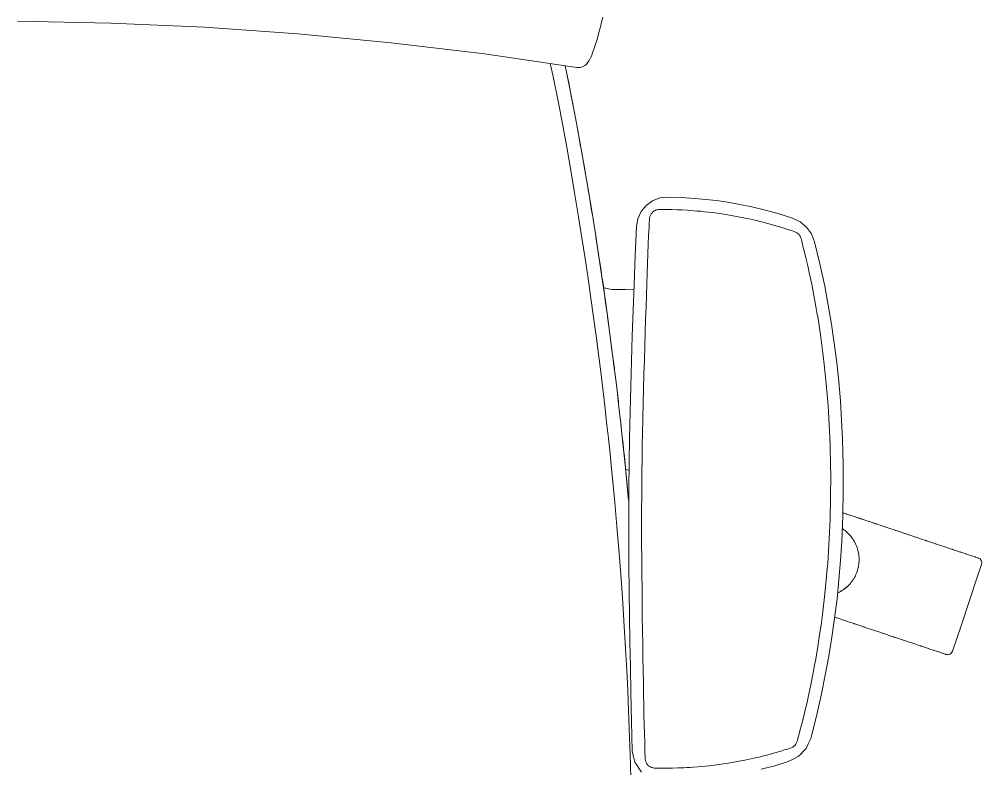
# Model space of a CAD drawing. Header units: inches. Extents: x 14 to 610, y 9 to 600.
# Drawn here: x 332.98 to 347.37, y 166.13 to 177.33 of the extents above; entities that cross this region are included whole.
import ezdxf
from ezdxf.enums import TextEntityAlignment as Align

# ---------------------------------------------------------------- set-up
doc = ezdxf.new("R2010")
doc.units = ezdxf.units.IN
doc.header["$MEASUREMENT"] = 0
doc.layers.add('A-FURN', color=7, linetype='Continuous')
doc.styles.get("Standard").update_dxf_attribs({"font": 'arial.ttf'})

# ---------------------------------------------------------------- blocks, each defined once
blk = doc.blocks.new('P_5CS702BK')
at = {"layer": 'A-FURN', "color": 0, "linetype": 'Continuous', "lineweight": 0}
for p, q in [((8.663, 17.222), (8.68, 17.291)), ((8.68, 17.291), (8.698, 17.367)), ((1.346, 17.202), (-0.052, 17.215)), ((2.743, 17.154), (1.346, 17.202)), ((4.141, 17.071), (2.743, 17.154)), ((8.63, 17.093), (8.647, 17.158)), ((8.647, 17.158), (8.663, 17.222)), ((5.539, 16.953), (4.141, 17.071)), ((8.591, 16.95), (8.611, 17.02)), ((8.611, 17.02), (8.63, 17.093)), ((6.937, 16.802), (5.539, 16.953)), ((8.551, 16.831), (8.571, 16.886)), ((8.571, 16.886), (8.591, 16.95)), ((6.937, 16.802), (8.318, 16.611)), ((8.481, 16.692), (8.499, 16.72)), ((8.499, 16.72), (8.516, 16.749)), ((8.516, 16.749), (8.533, 16.785)), ((8.533, 16.785), (8.551, 16.831)), ((7.968, 16.474), (7.921, 16.666)), ((7.968, 16.474), (7.921, 16.666)), ((8.171, 16.516), (8.142, 16.635)), ((8.171, 16.516), (8.142, 16.635)), ((8.335, 16.61), (8.318, 16.611)), ((8.335, 16.61), (8.318, 16.611)), ((8.335, 16.61), (8.363, 16.611)), ((8.383, 16.615), (8.363, 16.611)), ((8.383, 16.615), (8.396, 16.62)), ((8.396, 16.62), (8.409, 16.627)), ((8.409, 16.627), (8.438, 16.645)), ((8.438, 16.645), (8.451, 16.655)), ((8.451, 16.655), (8.465, 16.67)), ((8.465, 16.67), (8.481, 16.692)), ((7.968, 16.474), (8.044, 16.106)), ((7.968, 16.474), (8.044, 16.106)), ((8.199, 16.382), (8.171, 16.516)), ((8.171, 16.516), (8.248, 16.142)), ((8.248, 16.142), (8.171, 16.516)), ((8.199, 16.382), (8.228, 16.242)), ((8.228, 16.242), (8.199, 16.382)), ((8.228, 16.242), (8.245, 16.156)), ((8.245, 16.156), (8.228, 16.242)), ((8.248, 16.142), (8.321, 15.777)), ((8.321, 15.777), (8.248, 16.142)), ((8.25, 16.131), (8.257, 16.095)), ((8.257, 16.095), (8.25, 16.131)), ((8.044, 16.106), (8.116, 15.744)), ((8.044, 16.106), (8.116, 15.744)), ((8.257, 16.095), (8.288, 15.941)), ((8.288, 15.941), (8.257, 16.095)), ((8.288, 15.941), (8.32, 15.78)), ((8.32, 15.78), (8.288, 15.941)), ((8.116, 15.744), (8.185, 15.388)), ((8.116, 15.744), (8.185, 15.388)), ((8.32, 15.78), (8.353, 15.611)), ((8.353, 15.611), (8.32, 15.78)), ((8.321, 15.777), (8.389, 15.421)), ((8.389, 15.421), (8.321, 15.777)), ((8.353, 15.611), (8.387, 15.435)), ((8.387, 15.435), (8.353, 15.611)), ((8.389, 15.421), (8.387, 15.435)), ((8.389, 15.421), (8.422, 15.25)), ((8.389, 15.421), (8.454, 15.076)), ((8.454, 15.076), (8.389, 15.421)), ((8.185, 15.388), (8.25, 15.042)), ((8.185, 15.388), (8.25, 15.042)), ((8.422, 15.25), (8.451, 15.093)), ((8.451, 15.093), (8.422, 15.25)), ((8.25, 15.042), (8.31, 14.706)), ((8.25, 15.042), (8.31, 14.706)), ((8.454, 15.076), (8.458, 15.058)), ((8.454, 15.076), (8.515, 14.74)), ((8.515, 14.74), (8.454, 15.076)), ((8.458, 15.058), (8.476, 14.958)), ((8.476, 14.958), (8.458, 15.058)), ((8.476, 14.958), (8.494, 14.856)), ((8.494, 14.856), (8.476, 14.958)), ((8.494, 14.856), (8.513, 14.752)), ((8.513, 14.752), (8.494, 14.856)), ((8.31, 14.706), (8.368, 14.38)), ((8.31, 14.706), (8.368, 14.38)), ((8.515, 14.74), (8.513, 14.752)), ((8.515, 14.74), (8.532, 14.645)), ((8.515, 14.74), (8.573, 14.413)), ((8.573, 14.413), (8.515, 14.74)), ((9.699, 14.689), (9.581, 14.675)), ((9.699, 14.689), (9.581, 14.675)), ((9.699, 14.689), (9.901, 14.685)), ((9.699, 14.689), (9.901, 14.685)), ((9.901, 14.685), (10.102, 14.674)), ((10.102, 14.674), (9.901, 14.685)), ((8.532, 14.645), (8.551, 14.536)), ((8.551, 14.536), (8.532, 14.645)), ((8.551, 14.536), (8.571, 14.425)), ((8.571, 14.425), (8.551, 14.536)), ((9.375, 14.561), (9.301, 14.468)), ((9.301, 14.468), (9.375, 14.561)), ((9.375, 14.561), (9.471, 14.631)), ((9.471, 14.631), (9.375, 14.561)), ((9.581, 14.675), (9.471, 14.631)), ((9.471, 14.631), (9.581, 14.675)), ((10.102, 14.674), (10.266, 14.661)), ((10.266, 14.661), (10.102, 14.674)), ((10.266, 14.661), (10.429, 14.643)), ((10.429, 14.643), (10.266, 14.661)), ((10.429, 14.643), (10.591, 14.621)), ((10.591, 14.621), (10.429, 14.643)), ((10.591, 14.621), (10.753, 14.595)), ((10.753, 14.595), (10.591, 14.621)), ((10.753, 14.595), (10.958, 14.555)), ((10.958, 14.555), (10.753, 14.595)), ((10.958, 14.555), (11.162, 14.509)), ((11.162, 14.509), (10.958, 14.555)), ((8.573, 14.413), (8.571, 14.425)), ((8.573, 14.413), (8.59, 14.312)), ((8.573, 14.413), (8.627, 14.096)), ((8.627, 14.096), (8.573, 14.413)), ((9.301, 14.468), (9.252, 14.36)), ((9.252, 14.36), (9.301, 14.468)), ((9.431, 14.385), (9.434, 14.394)), ((9.434, 14.394), (9.431, 14.385)), ((9.434, 14.394), (9.437, 14.405)), ((9.437, 14.405), (9.434, 14.394)), ((9.437, 14.405), (9.441, 14.415)), ((9.441, 14.415), (9.437, 14.405)), ((9.441, 14.415), (9.447, 14.426)), ((9.447, 14.426), (9.441, 14.415)), ((9.447, 14.426), (9.454, 14.437)), ((9.454, 14.437), (9.447, 14.426)), ((9.454, 14.437), (9.462, 14.448)), ((9.462, 14.448), (9.454, 14.437)), ((9.462, 14.448), (9.47, 14.457)), ((9.47, 14.457), (9.462, 14.448)), ((9.47, 14.457), (9.479, 14.466)), ((9.479, 14.466), (9.47, 14.457)), ((9.479, 14.466), (9.488, 14.473)), ((9.488, 14.473), (9.479, 14.466)), ((9.488, 14.473), (9.497, 14.479)), ((9.497, 14.479), (9.488, 14.473)), ((9.497, 14.479), (9.506, 14.484)), ((9.506, 14.484), (9.497, 14.479)), ((9.506, 14.484), (9.514, 14.488)), ((9.514, 14.488), (9.506, 14.484)), ((9.514, 14.488), (9.523, 14.492)), ((9.523, 14.492), (9.514, 14.488)), ((9.523, 14.492), (9.531, 14.495)), ((9.531, 14.495), (9.523, 14.492)), ((9.531, 14.495), (9.546, 14.499)), ((9.546, 14.499), (9.531, 14.495)), ((9.546, 14.499), (9.561, 14.501)), ((9.561, 14.501), (9.546, 14.499)), ((9.561, 14.501), (9.575, 14.502)), ((9.575, 14.502), (9.561, 14.501)), ((9.575, 14.502), (9.591, 14.502)), ((9.591, 14.502), (9.575, 14.502)), ((9.591, 14.502), (9.6, 14.503)), ((9.6, 14.503), (9.591, 14.502)), ((9.6, 14.503), (9.609, 14.503)), ((9.609, 14.503), (9.6, 14.503)), ((9.609, 14.503), (9.618, 14.503)), ((9.618, 14.503), (9.609, 14.503)), ((9.618, 14.503), (9.628, 14.503)), ((9.628, 14.503), (9.618, 14.503)), ((9.628, 14.503), (9.639, 14.504)), ((9.639, 14.504), (9.628, 14.503)), ((9.639, 14.504), (9.65, 14.504)), ((9.65, 14.504), (9.639, 14.504)), ((9.65, 14.504), (9.661, 14.504)), ((9.661, 14.504), (9.65, 14.504)), ((9.661, 14.504), (9.673, 14.504)), ((9.673, 14.504), (9.661, 14.504)), ((9.673, 14.504), (9.685, 14.504)), ((9.685, 14.504), (9.673, 14.504)), ((9.698, 14.504), (9.685, 14.504)), ((9.698, 14.504), (9.685, 14.504)), ((9.698, 14.504), (9.764, 14.503)), ((9.698, 14.504), (9.764, 14.503)), ((9.834, 14.501), (9.764, 14.503)), ((9.764, 14.503), (9.834, 14.501)), ((9.911, 14.498), (9.834, 14.501)), ((9.834, 14.501), (9.911, 14.498)), ((9.996, 14.494), (9.911, 14.498)), ((9.911, 14.498), (9.996, 14.494)), ((10.09, 14.489), (9.996, 14.494)), ((9.996, 14.494), (10.09, 14.489)), ((10.14, 14.485), (10.09, 14.489)), ((10.09, 14.489), (10.14, 14.485)), ((10.194, 14.481), (10.14, 14.485)), ((10.14, 14.485), (10.194, 14.481)), ((10.251, 14.476), (10.194, 14.481)), ((10.194, 14.481), (10.251, 14.476)), ((10.311, 14.47), (10.251, 14.476)), ((10.251, 14.476), (10.311, 14.47)), ((10.373, 14.463), (10.311, 14.47)), ((10.311, 14.47), (10.373, 14.463)), ((10.438, 14.455), (10.373, 14.463)), ((10.373, 14.463), (10.438, 14.455)), ((10.505, 14.446), (10.438, 14.455)), ((10.438, 14.455), (10.505, 14.446)), ((10.576, 14.436), (10.505, 14.446)), ((10.505, 14.446), (10.576, 14.436)), ((10.651, 14.424), (10.576, 14.436)), ((10.576, 14.436), (10.651, 14.424)), ((10.728, 14.411), (10.651, 14.424)), ((10.651, 14.424), (10.728, 14.411)), ((10.81, 14.396), (10.728, 14.411)), ((10.728, 14.411), (10.81, 14.396)), ((10.895, 14.379), (10.81, 14.396)), ((10.81, 14.396), (10.895, 14.379)), ((11.162, 14.509), (11.366, 14.455)), ((11.366, 14.455), (11.162, 14.509)), ((11.568, 14.394), (11.366, 14.455)), ((11.568, 14.394), (11.366, 14.455)), ((11.568, 14.394), (11.682, 14.342)), ((11.568, 14.394), (11.682, 14.342)), ((8.368, 14.38), (8.421, 14.064)), ((8.368, 14.38), (8.421, 14.064)), ((8.59, 14.312), (8.61, 14.195)), ((8.61, 14.195), (8.59, 14.312)), ((9.233, 14.244), (9.252, 14.36)), ((9.233, 14.244), (9.252, 14.36)), ((9.422, 14.253), (9.423, 14.267)), ((9.423, 14.267), (9.422, 14.253)), ((9.422, 14.237), (9.422, 14.253)), ((9.422, 14.253), (9.422, 14.237)), ((9.423, 14.282), (9.425, 14.308)), ((9.425, 14.308), (9.423, 14.282)), ((9.423, 14.267), (9.423, 14.282)), ((9.423, 14.282), (9.423, 14.267)), ((9.425, 14.321), (9.426, 14.333)), ((9.426, 14.333), (9.425, 14.321)), ((9.425, 14.308), (9.425, 14.321)), ((9.425, 14.321), (9.425, 14.308)), ((9.426, 14.333), (9.427, 14.344)), ((9.427, 14.344), (9.426, 14.333)), ((9.427, 14.355), (9.428, 14.365)), ((9.428, 14.365), (9.427, 14.355)), ((9.427, 14.344), (9.427, 14.355)), ((9.427, 14.355), (9.427, 14.344)), ((9.428, 14.365), (9.429, 14.375)), ((9.429, 14.375), (9.428, 14.365)), ((9.429, 14.375), (9.431, 14.385)), ((9.431, 14.385), (9.429, 14.375)), ((10.985, 14.361), (10.895, 14.379)), ((10.895, 14.379), (10.985, 14.361)), ((11.032, 14.351), (10.985, 14.361)), ((10.985, 14.361), (11.032, 14.351)), ((11.08, 14.34), (11.032, 14.351)), ((11.032, 14.351), (11.08, 14.34)), ((11.129, 14.328), (11.08, 14.34)), ((11.08, 14.34), (11.129, 14.328)), ((11.179, 14.315), (11.129, 14.328)), ((11.129, 14.328), (11.179, 14.315)), ((11.179, 14.315), (11.231, 14.302)), ((11.231, 14.302), (11.179, 14.315)), ((11.231, 14.302), (11.284, 14.288)), ((11.284, 14.288), (11.231, 14.302)), ((11.284, 14.288), (11.339, 14.272)), ((11.339, 14.272), (11.284, 14.288)), ((11.339, 14.272), (11.395, 14.256)), ((11.395, 14.256), (11.339, 14.272)), ((11.395, 14.256), (11.453, 14.238)), ((11.453, 14.238), (11.395, 14.256)), ((11.779, 14.262), (11.682, 14.342)), ((11.682, 14.342), (11.779, 14.262)), ((11.854, 14.161), (11.779, 14.262)), ((11.779, 14.262), (11.854, 14.161)), ((8.627, 14.096), (8.61, 14.195)), ((9.233, 14.244), (9.219, 13.808)), ((9.233, 14.244), (9.219, 13.808)), ((9.414, 13.981), (9.418, 14.112)), ((9.418, 14.112), (9.414, 13.981)), ((9.422, 14.237), (9.418, 14.112)), ((9.422, 14.237), (9.418, 14.112)), ((11.512, 14.22), (11.453, 14.238)), ((11.512, 14.22), (11.453, 14.238)), ((11.542, 14.21), (11.512, 14.22)), ((11.512, 14.22), (11.542, 14.21)), ((11.569, 14.202), (11.542, 14.21)), ((11.542, 14.21), (11.569, 14.202)), ((11.593, 14.194), (11.569, 14.202)), ((11.569, 14.202), (11.593, 14.194)), ((11.614, 14.185), (11.593, 14.194)), ((11.593, 14.194), (11.614, 14.185)), ((11.633, 14.176), (11.614, 14.185)), ((11.614, 14.185), (11.633, 14.176)), ((11.65, 14.163), (11.633, 14.176)), ((11.633, 14.176), (11.65, 14.163)), ((11.666, 14.148), (11.65, 14.163)), ((11.65, 14.163), (11.666, 14.148)), ((11.678, 14.132), (11.666, 14.148)), ((11.666, 14.148), (11.678, 14.132)), ((11.688, 14.115), (11.678, 14.132)), ((11.678, 14.132), (11.688, 14.115)), ((11.688, 14.115), (11.695, 14.096)), ((11.695, 14.096), (11.688, 14.115)), ((11.901, 14.044), (11.854, 14.161)), ((11.901, 14.044), (11.854, 14.161)), ((8.421, 14.064), (8.472, 13.756)), ((8.421, 14.064), (8.472, 13.756)), ((8.627, 14.096), (8.63, 14.077)), ((8.627, 14.096), (8.678, 13.787)), ((8.678, 13.787), (8.627, 14.096)), ((8.63, 14.077), (8.65, 13.956)), ((8.65, 13.956), (8.63, 14.077)), ((9.402, 13.545), (9.414, 13.981)), ((9.414, 13.981), (9.402, 13.545)), ((11.702, 14.076), (11.695, 14.096)), ((11.695, 14.096), (11.702, 14.076)), ((11.708, 14.053), (11.702, 14.076)), ((11.702, 14.076), (11.708, 14.053)), ((11.715, 14.027), (11.708, 14.053)), ((11.708, 14.053), (11.715, 14.027)), ((11.722, 13.997), (11.715, 14.027)), ((11.722, 13.997), (11.715, 14.027)), ((11.722, 13.997), (11.75, 13.887)), ((11.722, 13.997), (11.75, 13.887)), ((11.983, 13.713), (11.901, 14.044)), ((11.901, 14.044), (11.983, 13.713)), ((8.65, 13.956), (8.671, 13.832)), ((8.671, 13.832), (8.65, 13.956)), ((8.678, 13.787), (8.671, 13.832)), ((11.75, 13.887), (11.776, 13.782)), ((11.776, 13.782), (11.75, 13.887)), ((8.472, 13.756), (8.52, 13.457)), ((8.472, 13.756), (8.52, 13.457)), ((8.678, 13.787), (8.691, 13.706)), ((8.678, 13.787), (8.726, 13.486)), ((8.726, 13.486), (8.678, 13.787)), ((8.691, 13.706), (8.712, 13.577)), ((8.712, 13.577), (8.691, 13.706)), ((9.219, 13.808), (9.208, 13.373)), ((9.208, 13.373), (9.219, 13.808)), ((11.776, 13.782), (11.801, 13.681)), ((11.801, 13.681), (11.776, 13.782)), ((11.801, 13.681), (11.825, 13.585)), ((11.825, 13.585), (11.801, 13.681)), ((11.983, 13.713), (12.058, 13.38)), ((12.058, 13.38), (11.983, 13.713)), ((8.726, 13.486), (8.712, 13.577)), ((9.398, 13.385), (9.402, 13.545)), ((9.402, 13.545), (9.398, 13.385)), ((11.825, 13.585), (11.846, 13.495)), ((11.846, 13.495), (11.825, 13.585)), ((8.52, 13.457), (8.565, 13.164)), ((8.52, 13.457), (8.565, 13.164)), ((8.726, 13.486), (8.733, 13.445)), ((8.726, 13.486), (8.772, 13.193)), ((8.772, 13.193), (8.726, 13.486)), ((8.733, 13.445), (8.754, 13.31)), ((8.754, 13.31), (8.733, 13.445)), ((9.394, 13.217), (9.398, 13.385)), ((9.398, 13.385), (9.394, 13.217)), ((11.846, 13.495), (11.865, 13.409)), ((11.865, 13.409), (11.846, 13.495)), ((11.865, 13.409), (11.898, 13.243)), ((11.898, 13.243), (11.865, 13.409)), ((8.782, 13.317), (8.751, 13.326)), ((8.782, 13.317), (8.751, 13.326)), ((8.772, 13.193), (8.754, 13.31)), ((8.828, 13.306), (8.782, 13.317)), ((8.828, 13.306), (8.784, 13.316)), ((8.874, 13.3), (8.828, 13.306)), ((8.874, 13.3), (8.828, 13.306)), ((8.921, 13.298), (8.874, 13.3)), ((8.921, 13.298), (8.874, 13.3)), ((8.921, 13.298), (9.08, 13.299)), ((8.921, 13.298), (9.08, 13.299)), ((9.08, 13.299), (9.206, 13.299)), ((9.08, 13.299), (9.206, 13.299)), ((9.208, 13.373), (9.198, 12.992)), ((9.198, 12.992), (9.208, 13.373)), ((11.898, 13.243), (11.929, 13.075)), ((11.929, 13.075), (11.898, 13.243)), ((12.058, 13.38), (12.114, 13.097)), ((12.114, 13.097), (12.058, 13.38)), ((8.565, 13.164), (8.608, 12.88)), ((8.565, 13.164), (8.608, 12.88)), ((8.772, 13.193), (8.775, 13.173)), ((8.772, 13.193), (8.815, 12.908)), ((8.815, 12.908), (8.772, 13.193)), ((8.775, 13.173), (8.796, 13.033)), ((8.796, 13.033), (8.775, 13.173)), ((9.39, 13.04), (9.394, 13.217)), ((9.394, 13.217), (9.39, 13.04)), ((12.165, 12.814), (12.114, 13.097)), ((12.114, 13.097), (12.165, 12.814)), ((8.815, 12.908), (8.796, 13.033)), ((9.198, 12.992), (9.189, 12.611)), ((9.189, 12.611), (9.198, 12.992)), ((9.385, 12.855), (9.39, 13.04)), ((9.39, 13.04), (9.385, 12.855)), ((11.929, 13.075), (11.946, 12.986)), ((11.946, 12.986), (11.929, 13.075)), ((11.946, 12.986), (11.963, 12.892)), ((11.963, 12.892), (11.946, 12.986)), ((8.608, 12.88), (8.648, 12.602)), ((8.608, 12.88), (8.648, 12.602)), ((8.815, 12.908), (8.817, 12.89)), ((8.815, 12.908), (8.855, 12.629)), ((8.855, 12.629), (8.815, 12.908)), ((8.817, 12.89), (8.839, 12.744)), ((8.839, 12.744), (8.817, 12.89)), ((9.381, 12.66), (9.385, 12.855)), ((9.385, 12.855), (9.381, 12.66)), ((11.963, 12.892), (11.98, 12.792)), ((11.98, 12.792), (11.963, 12.892)), ((12.21, 12.529), (12.165, 12.814)), ((12.165, 12.814), (12.21, 12.529)), ((8.855, 12.629), (8.839, 12.744)), ((11.98, 12.792), (11.997, 12.687)), ((11.997, 12.687), (11.98, 12.792)), ((11.997, 12.687), (12.014, 12.577)), ((12.014, 12.577), (11.997, 12.687)), ((8.648, 12.602), (8.687, 12.332)), ((8.648, 12.602), (8.687, 12.332)), ((8.855, 12.629), (8.86, 12.596)), ((8.855, 12.629), (8.893, 12.358)), ((8.893, 12.358), (8.855, 12.629)), ((8.86, 12.596), (8.882, 12.442)), ((8.882, 12.442), (8.86, 12.596)), ((9.189, 12.611), (9.181, 12.23)), ((9.181, 12.23), (9.189, 12.611)), ((9.377, 12.455), (9.381, 12.66)), ((9.381, 12.66), (9.377, 12.455)), ((12.014, 12.577), (12.031, 12.462)), ((12.031, 12.462), (12.014, 12.577)), ((12.249, 12.243), (12.21, 12.529)), ((12.21, 12.529), (12.249, 12.243)), ((8.893, 12.358), (8.882, 12.442)), ((9.373, 12.246), (9.377, 12.455)), ((9.377, 12.455), (9.373, 12.246)), ((12.031, 12.462), (12.048, 12.34)), ((12.048, 12.34), (12.031, 12.462)), ((8.687, 12.332), (8.723, 12.068)), ((8.687, 12.332), (8.723, 12.068)), ((8.893, 12.358), (8.904, 12.285)), ((8.893, 12.358), (8.93, 12.093)), ((8.93, 12.093), (8.893, 12.358)), ((8.904, 12.285), (8.926, 12.122)), ((8.926, 12.122), (8.904, 12.285)), ((9.37, 12.038), (9.373, 12.246)), ((9.373, 12.246), (9.37, 12.038)), ((12.048, 12.34), (12.064, 12.21)), ((12.064, 12.21), (12.048, 12.34)), ((12.282, 11.957), (12.249, 12.243)), ((12.249, 12.243), (12.282, 11.957)), ((8.93, 12.093), (8.926, 12.122)), ((8.93, 12.093), (8.948, 11.956)), ((8.93, 12.093), (8.964, 11.835)), ((8.964, 11.835), (8.93, 12.093)), ((9.181, 12.23), (9.174, 11.849)), ((9.174, 11.849), (9.181, 12.23)), ((12.064, 12.21), (12.081, 12.071)), ((12.081, 12.071), (12.064, 12.21)), ((8.723, 12.068), (8.757, 11.81)), ((8.723, 12.068), (8.757, 11.81)), ((8.964, 11.835), (8.948, 11.956)), ((9.36, 11.376), (9.37, 12.038)), ((9.37, 12.038), (9.36, 11.376)), ((12.081, 12.071), (12.097, 11.922)), ((12.097, 11.922), (12.081, 12.071)), ((12.31, 11.67), (12.282, 11.957)), ((12.282, 11.957), (12.31, 11.67)), ((8.757, 11.81), (8.789, 11.56)), ((8.757, 11.81), (8.789, 11.56)), ((8.964, 11.835), (8.97, 11.788)), ((8.964, 11.835), (8.996, 11.584)), ((8.996, 11.584), (8.964, 11.835)), ((9.174, 11.849), (9.168, 11.468)), ((9.168, 11.468), (9.174, 11.849)), ((12.097, 11.922), (12.113, 11.762)), ((12.113, 11.762), (12.097, 11.922)), ((8.97, 11.788), (8.991, 11.622)), ((8.991, 11.622), (8.97, 11.788)), ((12.113, 11.762), (12.128, 11.592)), ((12.128, 11.592), (12.113, 11.762)), ((12.332, 11.382), (12.31, 11.67)), ((12.31, 11.67), (12.332, 11.382)), ((8.789, 11.56), (8.819, 11.315)), ((8.789, 11.56), (8.819, 11.315)), ((8.996, 11.584), (8.991, 11.622)), ((8.996, 11.584), (9.012, 11.46)), ((8.996, 11.584), (9.027, 11.338)), ((9.027, 11.338), (8.996, 11.584)), ((12.128, 11.592), (12.135, 11.502)), ((12.135, 11.502), (12.128, 11.592)), ((9.027, 11.338), (9.012, 11.46)), ((9.168, 11.468), (9.163, 11.087)), ((9.163, 11.087), (9.168, 11.468)), ((9.357, 11.132), (9.36, 11.376)), ((9.36, 11.376), (9.357, 11.132)), ((12.135, 11.502), (12.142, 11.41)), ((12.142, 11.41), (12.135, 11.502)), ((12.142, 11.41), (12.148, 11.315)), ((12.148, 11.315), (12.142, 11.41)), ((12.348, 11.095), (12.332, 11.382)), ((12.332, 11.382), (12.348, 11.095)), ((8.819, 11.315), (8.848, 11.076)), ((8.819, 11.315), (8.848, 11.076)), ((9.027, 11.338), (9.031, 11.3)), ((9.027, 11.338), (9.055, 11.099)), ((9.055, 11.099), (9.027, 11.338)), ((9.031, 11.3), (9.05, 11.145)), ((9.05, 11.145), (9.031, 11.3)), ((12.148, 11.315), (12.154, 11.217)), ((12.154, 11.217), (12.148, 11.315)), ((9.055, 11.099), (9.05, 11.145)), ((9.055, 11.099), (9.068, 10.994)), ((9.055, 11.099), (9.083, 10.865)), ((9.083, 10.865), (9.055, 11.099)), ((9.163, 11.087), (9.161, 10.706)), ((9.161, 10.706), (9.163, 11.087)), ((9.356, 11.005), (9.357, 11.132)), ((9.357, 11.132), (9.356, 11.005)), ((12.154, 11.217), (12.159, 11.116)), ((12.159, 11.116), (12.154, 11.217)), ((12.164, 11.013), (12.159, 11.116)), ((12.159, 11.116), (12.164, 11.013)), ((12.362, 10.714), (12.348, 11.095)), ((12.348, 11.095), (12.362, 10.714)), ((8.848, 11.076), (8.875, 10.843)), ((8.848, 11.076), (8.875, 10.843)), ((9.083, 10.865), (9.068, 10.994)), ((9.355, 10.875), (9.356, 11.005)), ((9.356, 11.005), (9.355, 10.875)), ((12.164, 11.013), (12.168, 10.907)), ((12.168, 10.907), (12.164, 11.013)), ((8.875, 10.843), (8.9, 10.616)), ((8.875, 10.843), (8.9, 10.616)), ((9.083, 10.865), (9.085, 10.848)), ((9.083, 10.865), (9.108, 10.637)), ((9.108, 10.637), (9.083, 10.865)), ((9.085, 10.848), (9.101, 10.705)), ((9.101, 10.705), (9.085, 10.848)), ((9.355, 10.742), (9.355, 10.875)), ((9.355, 10.875), (9.355, 10.742)), ((12.168, 10.907), (12.172, 10.798)), ((12.172, 10.798), (12.168, 10.907)), ((12.172, 10.798), (12.175, 10.686)), ((12.175, 10.686), (12.172, 10.798)), ((9.108, 10.637), (9.101, 10.705)), ((9.161, 10.325), (9.161, 10.706)), ((9.161, 10.325), (9.161, 10.706)), ((9.354, 10.606), (9.355, 10.742)), ((9.355, 10.742), (9.354, 10.606)), ((12.175, 10.686), (12.177, 10.571)), ((12.177, 10.571), (12.175, 10.686)), ((12.366, 10.333), (12.362, 10.714)), ((12.366, 10.333), (12.362, 10.714)), ((8.9, 10.616), (8.947, 10.176)), ((8.9, 10.616), (8.947, 10.176)), ((9.108, 10.637), (9.116, 10.568)), ((9.108, 10.637), (9.155, 10.196)), ((9.155, 10.196), (9.108, 10.637)), ((9.111, 10.615), (9.161, 10.597)), ((9.116, 10.568), (9.13, 10.434)), ((9.13, 10.434), (9.116, 10.568)), ((9.354, 10.467), (9.354, 10.606)), ((9.354, 10.606), (9.354, 10.467)), ((12.178, 10.453), (12.177, 10.571)), ((12.177, 10.571), (12.178, 10.453)), ((9.13, 10.434), (9.144, 10.304)), ((9.144, 10.304), (9.13, 10.434)), ((9.354, 10.467), (9.354, 10.325)), ((9.354, 10.325), (9.354, 10.467)), ((12.179, 10.333), (12.178, 10.453)), ((12.179, 10.333), (12.178, 10.453)), ((9.155, 10.196), (9.144, 10.304)), ((9.161, 10.325), (9.163, 9.944)), ((9.161, 10.325), (9.163, 9.944)), ((9.354, 10.325), (9.355, 10.182)), ((9.355, 10.182), (9.354, 10.325)), ((12.179, 10.221), (12.178, 10.112)), ((12.179, 10.221), (12.178, 10.112)), ((12.179, 10.333), (12.179, 10.221)), ((12.179, 10.333), (12.179, 10.221)), ((12.364, 9.953), (12.366, 10.333)), ((12.366, 10.333), (12.364, 9.953)), ((8.947, 10.176), (8.989, 9.757)), ((8.947, 10.176), (8.989, 9.757)), ((9.155, 10.196), (9.157, 10.178)), ((9.155, 10.196), (9.162, 10.131)), ((9.162, 10.131), (9.155, 10.196)), ((9.157, 10.178), (9.162, 10.132)), ((9.162, 10.132), (9.157, 10.178)), ((9.356, 10.043), (9.355, 10.182)), ((9.356, 10.043), (9.355, 10.182)), ((12.178, 10.112), (12.177, 10.005)), ((12.178, 10.112), (12.177, 10.005)), ((9.163, 9.944), (9.167, 9.563)), ((9.163, 9.944), (9.167, 9.563)), ((9.357, 9.906), (9.356, 10.043)), ((9.357, 9.906), (9.356, 10.043)), ((12.177, 10.005), (12.175, 9.901)), ((12.177, 10.005), (12.175, 9.901)), ((12.352, 9.572), (12.364, 9.953)), ((12.352, 9.572), (12.364, 9.953)), ((12.364, 9.995), (12.372, 9.994)), ((12.372, 9.994), (12.364, 9.995)), ((12.372, 9.994), (12.375, 9.993)), ((12.375, 9.993), (12.384, 9.991)), ((12.384, 9.991), (12.383, 9.991)), ((12.384, 9.99), (12.384, 9.991)), ((12.384, 9.99), (12.385, 9.99)), ((12.385, 9.99), (12.4, 9.985)), ((12.4, 9.985), (12.417, 9.98)), ((12.417, 9.98), (12.415, 9.98)), ((12.418, 9.98), (12.417, 9.98)), ((12.419, 9.979), (12.417, 9.98)), ((12.419, 9.979), (12.422, 9.978)), ((12.422, 9.978), (12.449, 9.969)), ((12.449, 9.969), (12.469, 9.963)), ((12.473, 9.962), (12.469, 9.963)), ((12.476, 9.961), (12.473, 9.962)), ((12.476, 9.961), (12.483, 9.959)), ((12.483, 9.959), (12.522, 9.946)), ((12.522, 9.946), (12.543, 9.939)), ((12.548, 9.938), (12.543, 9.939)), ((12.554, 9.936), (12.548, 9.938)), ((12.554, 9.936), (12.566, 9.932)), ((12.566, 9.932), (12.615, 9.916)), ((12.643, 9.907), (12.566, 9.932)), ((9.358, 9.774), (9.357, 9.906)), ((9.358, 9.774), (9.357, 9.906)), ((12.172, 9.799), (12.169, 9.7)), ((12.172, 9.799), (12.169, 9.7)), ((12.175, 9.901), (12.172, 9.799)), ((12.175, 9.901), (12.172, 9.799)), ((12.363, 9.918), (12.362, 9.918)), ((12.615, 9.916), (12.669, 9.899)), ((12.669, 9.899), (12.643, 9.907)), ((12.669, 9.899), (12.643, 9.907)), ((12.662, 9.901), (12.643, 9.907)), ((12.669, 9.899), (12.727, 9.88)), ((12.727, 9.88), (12.746, 9.874)), ((12.753, 9.872), (12.746, 9.874)), ((12.763, 9.869), (12.753, 9.872)), ((12.763, 9.869), (12.79, 9.86)), ((12.79, 9.86), (12.856, 9.839)), ((12.878, 9.831), (12.79, 9.86)), ((12.856, 9.839), (12.872, 9.833)), ((12.878, 9.831), (12.872, 9.833)), ((12.889, 9.828), (12.878, 9.831)), ((12.889, 9.828), (12.925, 9.816)), ((12.925, 9.816), (12.997, 9.793)), ((12.997, 9.793), (13.009, 9.789)), ((13.015, 9.787), (13.009, 9.789)), ((13.025, 9.784), (13.015, 9.787)), ((8.989, 9.757), (9.026, 9.357)), ((8.989, 9.757), (9.026, 9.357)), ((9.36, 9.644), (9.358, 9.774)), ((9.36, 9.644), (9.358, 9.774)), ((9.361, 9.518), (9.36, 9.644)), ((9.361, 9.518), (9.36, 9.644)), ((12.169, 9.7), (12.166, 9.604)), ((12.169, 9.7), (12.166, 9.604)), ((12.36, 9.758), (12.358, 9.759)), ((12.365, 9.755), (12.358, 9.759)), ((12.383, 9.743), (12.365, 9.755)), ((12.367, 9.753), (12.366, 9.754)), ((12.367, 9.753), (12.367, 9.754)), ((12.368, 9.753), (12.367, 9.753)), ((12.375, 9.748), (12.373, 9.749)), ((12.376, 9.748), (12.375, 9.748)), ((12.4, 9.73), (12.383, 9.743)), ((12.416, 9.717), (12.4, 9.73)), ((12.4, 9.73), (12.402, 9.729)), ((12.404, 9.727), (12.402, 9.729)), ((12.402, 9.729), (12.412, 9.721)), ((12.403, 9.728), (12.402, 9.729)), ((12.414, 9.719), (12.412, 9.721)), ((12.433, 9.703), (12.416, 9.717)), ((12.448, 9.689), (12.433, 9.703)), ((12.435, 9.701), (12.434, 9.702)), ((12.435, 9.701), (12.434, 9.702)), ((12.437, 9.699), (12.435, 9.701)), ((12.439, 9.697), (12.438, 9.698)), ((12.44, 9.696), (12.439, 9.697)), ((12.463, 9.674), (12.448, 9.689)), ((12.477, 9.658), (12.463, 9.674)), ((12.463, 9.674), (12.465, 9.671)), ((12.467, 9.669), (12.465, 9.671)), ((12.465, 9.671), (12.467, 9.67)), ((12.466, 9.671), (12.465, 9.671)), ((12.466, 9.671), (12.466, 9.67)), ((12.469, 9.667), (12.467, 9.67)), ((12.491, 9.642), (12.477, 9.658)), ((12.504, 9.625), (12.491, 9.642)), ((13.025, 9.784), (13.072, 9.769)), ((13.072, 9.769), (13.148, 9.744)), ((13.148, 9.744), (13.226, 9.719)), ((13.159, 9.741), (13.156, 9.742)), ((13.167, 9.738), (13.159, 9.741)), ((13.226, 9.719), (13.305, 9.694)), ((13.305, 9.694), (13.308, 9.693)), ((13.309, 9.693), (13.308, 9.693)), ((13.313, 9.691), (13.309, 9.693)), ((13.313, 9.691), (13.385, 9.668)), ((13.385, 9.668), (13.457, 9.645)), ((13.46, 9.644), (13.457, 9.645)), ((13.462, 9.643), (13.46, 9.644)), ((13.462, 9.643), (13.464, 9.643)), ((13.464, 9.643), (13.543, 9.617)), ((9.167, 9.563), (9.174, 9.182)), ((9.167, 9.563), (9.174, 9.182)), ((9.365, 9.277), (9.361, 9.518)), ((9.365, 9.277), (9.361, 9.518)), ((12.161, 9.509), (12.157, 9.417)), ((12.161, 9.509), (12.157, 9.417)), ((12.166, 9.604), (12.161, 9.509)), ((12.166, 9.604), (12.161, 9.509)), ((12.337, 9.284), (12.352, 9.572)), ((12.337, 9.284), (12.352, 9.572)), ((12.493, 9.639), (12.493, 9.64)), ((12.493, 9.639), (12.493, 9.64)), ((12.493, 9.639), (12.495, 9.637)), ((12.495, 9.638), (12.493, 9.639)), ((12.495, 9.638), (12.494, 9.638)), ((12.496, 9.636), (12.495, 9.638)), ((12.517, 9.608), (12.504, 9.625)), ((12.512, 9.615), (12.514, 9.612)), ((12.516, 9.609), (12.514, 9.612)), ((12.528, 9.591), (12.517, 9.608)), ((12.517, 9.608), (12.519, 9.605)), ((12.52, 9.603), (12.519, 9.605)), ((12.519, 9.604), (12.519, 9.605)), ((12.54, 9.573), (12.528, 9.591)), ((12.55, 9.554), (12.54, 9.573)), ((12.542, 9.569), (12.545, 9.562)), ((12.543, 9.567), (12.542, 9.569)), ((12.56, 9.536), (12.55, 9.554)), ((12.551, 9.551), (12.553, 9.548)), ((12.559, 9.537), (12.553, 9.548)), ((12.568, 9.516), (12.56, 9.536)), ((12.56, 9.536), (12.561, 9.532)), ((12.563, 9.528), (12.561, 9.532)), ((12.562, 9.53), (12.561, 9.532)), ((12.577, 9.497), (12.568, 9.516)), ((13.543, 9.617), (13.61, 9.596)), ((13.61, 9.596), (13.602, 9.598)), ((13.613, 9.595), (13.61, 9.596)), ((13.613, 9.595), (13.621, 9.592)), ((13.621, 9.592), (13.697, 9.567)), ((13.697, 9.567), (13.744, 9.552)), ((13.754, 9.549), (13.744, 9.552)), ((13.76, 9.547), (13.754, 9.549)), ((13.76, 9.547), (13.772, 9.543)), ((13.772, 9.543), (13.844, 9.52)), ((13.844, 9.52), (13.881, 9.508)), ((13.891, 9.505), (13.881, 9.508)), ((13.897, 9.503), (13.891, 9.505)), ((13.897, 9.503), (13.913, 9.498)), ((13.913, 9.498), (13.98, 9.477)), ((9.026, 9.357), (9.059, 8.975)), ((9.026, 9.357), (9.059, 8.975)), ((12.157, 9.417), (12.152, 9.327)), ((12.157, 9.417), (12.152, 9.327)), ((12.577, 9.497), (12.591, 9.456)), ((12.584, 9.477), (12.577, 9.497)), ((12.577, 9.496), (12.577, 9.496)), ((12.577, 9.496), (12.577, 9.496)), ((12.578, 9.493), (12.577, 9.495)), ((12.578, 9.493), (12.583, 9.479)), ((12.579, 9.489), (12.578, 9.493)), ((12.584, 9.478), (12.583, 9.479)), ((12.584, 9.477), (12.591, 9.456)), ((12.591, 9.457), (12.584, 9.477)), ((12.597, 9.437), (12.591, 9.457)), ((12.591, 9.457), (12.592, 9.452)), ((12.593, 9.45), (12.592, 9.452)), ((12.592, 9.451), (12.592, 9.452)), ((12.597, 9.437), (12.601, 9.419)), ((12.606, 9.396), (12.601, 9.419)), ((12.601, 9.419), (12.608, 9.382)), ((12.602, 9.416), (12.601, 9.419)), ((12.601, 9.418), (12.601, 9.418)), ((12.601, 9.418), (12.601, 9.418)), ((12.606, 9.396), (12.602, 9.416)), ((12.603, 9.411), (12.603, 9.411)), ((12.603, 9.411), (12.604, 9.407)), ((12.603, 9.41), (12.603, 9.411)), ((12.604, 9.404), (12.604, 9.407)), ((12.606, 9.396), (12.608, 9.382)), ((12.609, 9.375), (12.608, 9.382)), ((12.612, 9.354), (12.609, 9.375)), ((12.614, 9.333), (12.612, 9.354)), ((13.98, 9.477), (14.042, 9.456)), ((14.016, 9.465), (14.007, 9.468)), ((14.023, 9.463), (14.016, 9.465)), ((14.042, 9.456), (14.1, 9.438)), ((14.1, 9.438), (14.127, 9.429)), ((14.127, 9.429), (14.119, 9.432)), ((14.133, 9.427), (14.127, 9.429)), ((14.133, 9.427), (14.154, 9.42)), ((14.154, 9.42), (14.204, 9.404)), ((14.204, 9.404), (14.221, 9.399)), ((14.221, 9.399), (14.215, 9.401)), ((14.227, 9.397), (14.221, 9.399)), ((14.227, 9.397), (14.248, 9.39)), ((14.248, 9.39), (14.287, 9.378)), ((14.287, 9.378), (14.293, 9.376)), ((14.297, 9.374), (14.293, 9.376)), ((14.296, 9.375), (14.297, 9.374)), ((14.301, 9.373), (14.297, 9.374)), ((14.301, 9.373), (14.32, 9.367)), ((14.32, 9.367), (14.347, 9.358)), ((14.347, 9.358), (14.35, 9.357)), ((14.352, 9.357), (14.35, 9.357)), ((14.354, 9.356), (14.352, 9.357)), ((14.354, 9.356), (14.369, 9.351)), ((9.37, 9.05), (9.365, 9.277)), ((9.37, 9.05), (9.365, 9.277)), ((12.146, 9.24), (12.14, 9.155)), ((12.146, 9.24), (12.14, 9.155)), ((12.152, 9.327), (12.146, 9.24)), ((12.152, 9.327), (12.146, 9.24)), ((12.317, 8.996), (12.337, 9.284)), ((12.317, 8.996), (12.337, 9.284)), ((12.608, 9.207), (12.611, 9.228)), ((12.611, 9.228), (12.613, 9.249)), ((12.612, 9.237), (12.613, 9.242)), ((12.613, 9.249), (12.615, 9.27)), ((12.613, 9.242), (12.613, 9.248)), ((12.613, 9.242), (12.613, 9.245)), ((12.614, 9.337), (12.614, 9.338)), ((12.614, 9.336), (12.614, 9.337)), ((12.614, 9.334), (12.614, 9.333)), ((12.614, 9.326), (12.614, 9.333)), ((12.615, 9.312), (12.614, 9.333)), ((12.614, 9.326), (12.614, 9.327)), ((12.614, 9.326), (12.614, 9.326)), ((12.614, 9.263), (12.614, 9.258)), ((12.614, 9.251), (12.614, 9.258)), ((12.614, 9.254), (12.614, 9.255)), ((12.614, 9.255), (12.614, 9.255)), ((12.615, 9.291), (12.615, 9.312)), ((12.615, 9.27), (12.615, 9.291)), ((12.615, 9.291), (12.615, 9.284)), ((12.615, 9.284), (12.615, 9.278)), ((12.615, 9.281), (12.615, 9.284)), ((12.615, 9.282), (12.615, 9.284)), ((14.369, 9.351), (14.384, 9.346)), ((14.384, 9.346), (14.386, 9.346)), ((14.386, 9.346), (14.385, 9.346)), ((14.446, 9.247), (14.385, 9.057)), ((14.386, 9.346), (14.394, 9.343)), ((14.386, 9.346), (14.386, 9.346)), ((14.394, 9.343), (14.397, 9.342)), ((14.397, 9.342), (14.423, 9.328)), ((14.423, 9.328), (14.397, 9.342)), ((14.423, 9.328), (14.441, 9.305)), ((14.441, 9.305), (14.423, 9.328)), ((14.441, 9.305), (14.449, 9.276)), ((14.449, 9.276), (14.441, 9.305)), ((14.449, 9.276), (14.446, 9.247)), ((14.446, 9.247), (14.449, 9.276)), ((9.174, 9.182), (9.182, 8.801)), ((9.174, 9.182), (9.182, 8.801)), ((12.14, 9.155), (12.128, 8.992)), ((12.14, 9.155), (12.128, 8.992)), ((12.557, 9.048), (12.566, 9.067)), ((12.566, 9.067), (12.574, 9.087)), ((12.571, 9.079), (12.57, 9.077)), ((12.57, 9.077), (12.571, 9.079)), ((12.571, 9.079), (12.572, 9.081)), ((12.571, 9.079), (12.572, 9.081)), ((12.574, 9.087), (12.582, 9.106)), ((12.577, 9.094), (12.578, 9.095)), ((12.578, 9.095), (12.578, 9.097)), ((12.582, 9.106), (12.589, 9.126)), ((12.583, 9.11), (12.584, 9.112)), ((12.586, 9.119), (12.584, 9.112)), ((12.585, 9.116), (12.586, 9.119)), ((12.589, 9.126), (12.586, 9.119)), ((12.586, 9.117), (12.586, 9.119)), ((12.589, 9.126), (12.595, 9.146)), ((12.595, 9.146), (12.6, 9.166)), ((12.597, 9.155), (12.598, 9.159)), ((12.598, 9.159), (12.599, 9.164)), ((12.598, 9.159), (12.599, 9.162)), ((12.6, 9.166), (12.605, 9.187)), ((12.602, 9.174), (12.602, 9.175)), ((12.602, 9.173), (12.602, 9.174)), ((12.603, 9.177), (12.604, 9.184)), ((12.605, 9.186), (12.604, 9.184)), ((12.605, 9.187), (12.608, 9.207)), ((12.607, 9.2), (12.605, 9.187)), ((12.606, 9.195), (12.607, 9.2)), ((12.608, 9.207), (12.607, 9.2)), ((12.607, 9.197), (12.607, 9.2)), ((9.059, 8.975), (9.089, 8.61)), ((9.059, 8.975), (9.089, 8.61)), ((9.374, 8.835), (9.37, 9.05)), ((9.374, 8.835), (9.37, 9.05)), ((12.128, 8.992), (12.114, 8.839)), ((12.128, 8.992), (12.114, 8.839)), ((12.291, 8.709), (12.317, 8.996)), ((12.291, 8.709), (12.317, 8.996)), ((12.46, 8.912), (12.474, 8.928)), ((12.472, 8.925), (12.469, 8.921)), ((12.474, 8.928), (12.488, 8.943)), ((12.481, 8.935), (12.478, 8.932)), ((12.48, 8.934), (12.481, 8.935)), ((12.481, 8.935), (12.483, 8.937)), ((12.488, 8.943), (12.501, 8.96)), ((12.496, 8.953), (12.497, 8.954)), ((12.497, 8.954), (12.497, 8.955)), ((12.501, 8.96), (12.514, 8.977)), ((12.506, 8.967), (12.508, 8.969)), ((12.507, 8.968), (12.508, 8.969)), ((12.514, 8.977), (12.508, 8.969)), ((12.514, 8.977), (12.526, 8.994)), ((12.515, 8.978), (12.516, 8.979)), ((12.518, 8.983), (12.516, 8.979)), ((12.526, 8.994), (12.537, 9.012)), ((12.532, 9.004), (12.53, 9.001)), ((12.531, 9.002), (12.532, 9.004)), ((12.532, 9.004), (12.533, 9.006)), ((12.537, 9.012), (12.547, 9.03)), ((12.542, 9.02), (12.543, 9.022)), ((12.543, 9.022), (12.543, 9.023)), ((12.547, 9.03), (12.557, 9.048)), ((12.552, 9.039), (12.553, 9.041)), ((12.557, 9.048), (12.553, 9.041)), ((12.553, 9.041), (12.555, 9.043)), ((12.553, 9.04), (12.553, 9.041)), ((12.555, 9.044), (12.555, 9.043)), ((14.385, 9.057), (14.149, 8.325)), ((9.182, 8.801), (9.191, 8.42)), ((9.182, 8.801), (9.191, 8.42)), ((9.378, 8.628), (9.374, 8.835)), ((9.378, 8.628), (9.374, 8.835)), ((12.114, 8.839), (12.1, 8.695)), ((12.114, 8.839), (12.1, 8.695)), ((12.299, 8.798), (12.307, 8.802)), ((12.306, 8.801), (12.306, 8.801)), ((12.306, 8.801), (12.306, 8.801)), ((12.307, 8.802), (12.326, 8.811)), ((12.315, 8.805), (12.311, 8.803)), ((12.311, 8.804), (12.315, 8.805)), ((12.313, 8.804), (12.315, 8.805)), ((12.326, 8.811), (12.315, 8.805)), ((12.326, 8.811), (12.344, 8.822)), ((12.344, 8.822), (12.362, 8.833)), ((12.349, 8.824), (12.352, 8.826)), ((12.352, 8.826), (12.356, 8.828)), ((12.353, 8.827), (12.352, 8.826)), ((12.352, 8.826), (12.353, 8.827)), ((12.354, 8.828), (12.353, 8.827)), ((12.356, 8.828), (12.353, 8.827)), ((12.362, 8.833), (12.38, 8.844)), ((12.376, 8.842), (12.377, 8.842)), ((12.377, 8.842), (12.378, 8.843)), ((12.38, 8.844), (12.387, 8.85)), ((12.387, 8.849), (12.386, 8.848)), ((12.386, 8.848), (12.387, 8.849)), ((12.386, 8.849), (12.387, 8.849)), ((12.449, 8.901), (12.387, 8.85)), ((12.43, 8.883), (12.387, 8.85)), ((12.414, 8.87), (12.387, 8.85)), ((12.397, 8.857), (12.387, 8.85)), ((12.397, 8.857), (12.387, 8.849)), ((12.397, 8.857), (12.414, 8.87)), ((12.414, 8.87), (12.43, 8.883)), ((12.421, 8.876), (12.414, 8.87)), ((12.414, 8.87), (12.414, 8.87)), ((12.42, 8.875), (12.421, 8.876)), ((12.421, 8.876), (12.422, 8.877)), ((12.43, 8.883), (12.449, 8.901)), ((12.43, 8.883), (12.445, 8.897)), ((12.44, 8.893), (12.441, 8.893)), ((12.441, 8.893), (12.442, 8.894)), ((12.445, 8.897), (12.449, 8.901)), ((12.46, 8.912), (12.449, 8.901)), ((12.465, 8.917), (12.469, 8.921)), ((12.1, 8.695), (12.086, 8.561)), ((12.1, 8.695), (12.086, 8.561)), ((12.259, 8.422), (12.291, 8.709)), ((12.259, 8.422), (12.291, 8.709)), ((9.089, 8.61), (9.115, 8.262)), ((9.089, 8.61), (9.115, 8.262)), ((9.383, 8.422), (9.378, 8.628)), ((9.383, 8.422), (9.378, 8.628)), ((12.086, 8.561), (12.071, 8.434)), ((12.086, 8.561), (12.071, 8.434)), ((9.191, 8.42), (9.201, 8.039)), ((9.191, 8.42), (9.201, 8.039)), ((9.388, 8.211), (9.383, 8.422)), ((9.388, 8.211), (9.383, 8.422)), ((12.071, 8.434), (12.057, 8.315)), ((12.071, 8.434), (12.057, 8.315)), ((12.221, 8.137), (12.259, 8.422)), ((12.221, 8.137), (12.259, 8.422)), ((12.261, 8.434), (12.26, 8.434)), ((12.324, 8.414), (12.261, 8.434)), ((12.288, 8.425), (12.281, 8.428)), ((12.297, 8.423), (12.288, 8.425)), ((12.39, 8.393), (12.324, 8.414)), ((12.413, 8.385), (12.39, 8.393)), ((12.413, 8.385), (12.406, 8.387)), ((12.413, 8.385), (12.413, 8.385)), ((12.423, 8.382), (12.413, 8.385)), ((12.459, 8.37), (12.423, 8.382)), ((12.531, 8.347), (12.459, 8.37)), ((12.606, 8.323), (12.531, 8.347)), ((9.115, 8.262), (9.138, 7.93)), ((9.115, 8.262), (9.138, 7.93)), ((9.393, 8.002), (9.388, 8.211)), ((9.393, 8.002), (9.388, 8.211)), ((12.042, 8.203), (12.027, 8.097)), ((12.042, 8.203), (12.027, 8.097)), ((12.057, 8.315), (12.042, 8.203)), ((12.057, 8.315), (12.042, 8.203)), ((12.549, 8.341), (12.544, 8.343)), ((12.559, 8.338), (12.549, 8.341)), ((12.549, 8.341), (12.549, 8.341)), ((12.683, 8.298), (12.606, 8.323)), ((12.694, 8.295), (12.683, 8.298)), ((12.694, 8.295), (12.69, 8.296)), ((12.702, 8.292), (12.694, 8.295)), ((12.76, 8.273), (12.702, 8.292)), ((12.843, 8.247), (12.76, 8.273)), ((12.839, 8.248), (12.76, 8.273)), ((12.919, 8.222), (12.839, 8.248)), ((12.919, 8.222), (12.843, 8.247)), ((12.991, 8.199), (12.919, 8.222)), ((14.088, 8.135), (14.149, 8.325)), ((14.149, 8.325), (14.088, 8.135)), ((12.027, 8.097), (12.012, 7.996)), ((12.027, 8.097), (12.012, 7.996)), ((12.178, 7.852), (12.221, 8.137)), ((12.178, 7.852), (12.221, 8.137)), ((12.994, 8.198), (12.991, 8.199)), ((12.994, 8.198), (12.994, 8.198)), ((12.996, 8.197), (12.994, 8.198)), ((12.998, 8.197), (12.996, 8.197)), ((13.077, 8.171), (12.998, 8.197)), ((13.136, 8.152), (13.077, 8.171)), ((13.144, 8.15), (13.136, 8.152)), ((13.148, 8.148), (13.144, 8.15)), ((13.155, 8.146), (13.148, 8.148)), ((13.232, 8.121), (13.155, 8.146)), ((13.279, 8.106), (13.232, 8.121)), ((13.289, 8.103), (13.279, 8.106)), ((13.294, 8.101), (13.289, 8.103)), ((13.306, 8.097), (13.294, 8.101)), ((13.378, 8.074), (13.306, 8.097)), ((13.415, 8.062), (13.378, 8.074)), ((13.425, 8.059), (13.415, 8.062)), ((13.431, 8.057), (13.425, 8.059)), ((14.027, 7.945), (14.088, 8.135)), ((14.027, 7.945), (14.088, 8.135)), ((9.138, 7.93), (9.158, 7.611)), ((9.138, 7.93), (9.158, 7.611)), ((9.201, 8.039), (9.212, 7.658)), ((9.201, 8.039), (9.212, 7.658)), ((9.398, 7.799), (9.393, 8.002)), ((9.398, 7.799), (9.393, 8.002)), ((12.012, 7.996), (11.997, 7.899)), ((12.012, 7.996), (11.997, 7.899)), ((13.448, 8.052), (13.431, 8.057)), ((13.514, 8.031), (13.448, 8.052)), ((13.549, 8.019), (13.514, 8.031)), ((13.55, 8.019), (13.541, 8.022)), ((13.549, 8.019), (13.55, 8.019)), ((13.557, 8.017), (13.55, 8.019)), ((13.576, 8.01), (13.557, 8.017)), ((13.635, 7.992), (13.576, 8.01)), ((13.661, 7.983), (13.635, 7.992)), ((13.661, 7.983), (13.653, 7.986)), ((13.668, 7.981), (13.661, 7.983)), ((13.689, 7.974), (13.668, 7.981)), ((13.738, 7.958), (13.689, 7.974)), ((13.75, 7.955), (13.738, 7.958)), ((13.755, 7.953), (13.75, 7.955)), ((13.761, 7.951), (13.755, 7.953)), ((13.782, 7.944), (13.755, 7.953)), ((13.821, 7.932), (13.782, 7.944)), ((13.821, 7.932), (13.831, 7.928)), ((13.831, 7.928), (13.821, 7.932)), ((13.854, 7.921), (13.821, 7.932)), ((13.835, 7.927), (13.831, 7.928)), ((13.882, 7.912), (13.854, 7.921)), ((13.989, 7.901), (14.012, 7.919)), ((14.012, 7.919), (13.989, 7.901)), ((14.012, 7.919), (14.027, 7.945)), ((14.027, 7.945), (14.012, 7.919)), ((9.404, 7.606), (9.398, 7.799)), ((9.404, 7.606), (9.398, 7.799)), ((11.982, 7.806), (11.966, 7.717)), ((11.982, 7.806), (11.966, 7.717)), ((11.997, 7.899), (11.982, 7.806)), ((11.997, 7.899), (11.982, 7.806)), ((12.128, 7.568), (12.178, 7.852)), ((12.128, 7.568), (12.178, 7.852)), ((13.884, 7.911), (13.882, 7.912)), ((13.886, 7.911), (13.884, 7.911)), ((13.886, 7.911), (13.886, 7.911)), ((13.888, 7.91), (13.886, 7.911)), ((13.903, 7.905), (13.888, 7.91)), ((13.919, 7.9), (13.903, 7.905)), ((13.92, 7.9), (13.919, 7.9)), ((13.92, 7.9), (13.919, 7.9)), ((13.92, 7.9), (13.92, 7.9)), ((13.928, 7.897), (13.92, 7.9)), ((13.931, 7.896), (13.928, 7.897)), ((13.931, 7.896), (13.961, 7.893)), ((13.961, 7.893), (13.931, 7.896)), ((13.961, 7.893), (13.989, 7.901)), ((13.989, 7.901), (13.961, 7.893)), ((9.212, 7.658), (9.223, 7.277)), ((9.212, 7.658), (9.223, 7.277)), ((11.951, 7.632), (11.937, 7.551)), ((11.951, 7.632), (11.937, 7.551)), ((11.966, 7.717), (11.951, 7.632)), ((11.966, 7.717), (11.951, 7.632)), ((9.158, 7.611), (9.176, 7.307)), ((9.158, 7.611), (9.176, 7.307)), ((9.409, 7.426), (9.404, 7.606)), ((9.409, 7.426), (9.404, 7.606)), ((11.937, 7.551), (11.908, 7.395)), ((11.937, 7.551), (11.908, 7.395)), ((12.073, 7.285), (12.128, 7.568)), ((12.073, 7.285), (12.128, 7.568)), ((9.413, 7.256), (9.409, 7.426)), ((9.413, 7.256), (9.409, 7.426)), ((11.908, 7.395), (11.877, 7.237)), ((11.908, 7.395), (11.877, 7.237)), ((9.176, 7.307), (9.192, 7.015)), ((9.176, 7.307), (9.192, 7.015)), ((9.223, 7.277), (9.237, 6.842)), ((9.223, 7.277), (9.237, 6.842)), ((9.418, 7.096), (9.413, 7.256)), ((9.418, 7.096), (9.413, 7.256)), ((11.877, 7.237), (11.859, 7.155)), ((11.877, 7.237), (11.859, 7.155)), ((12.001, 6.951), (12.073, 7.285)), ((12.001, 6.951), (12.073, 7.285)), ((9.423, 6.944), (9.418, 7.096)), ((9.423, 6.944), (9.418, 7.096)), ((11.839, 7.067), (11.816, 6.973)), ((11.839, 7.067), (11.816, 6.973)), ((11.859, 7.155), (11.839, 7.067)), ((11.859, 7.155), (11.839, 7.067)), ((9.192, 7.015), (9.206, 6.735)), ((9.192, 7.015), (9.206, 6.735)), ((9.428, 6.801), (9.423, 6.944)), ((9.428, 6.801), (9.423, 6.944)), ((11.816, 6.973), (11.792, 6.873)), ((11.816, 6.973), (11.792, 6.873)), ((11.92, 6.62), (12.001, 6.951)), ((11.92, 6.62), (12.001, 6.951)), ((9.237, 6.842), (9.253, 6.407)), ((9.253, 6.407), (9.237, 6.842)), ((9.433, 6.665), (9.428, 6.801)), ((9.433, 6.665), (9.428, 6.801)), ((11.741, 6.666), (11.767, 6.771)), ((11.741, 6.666), (11.767, 6.771)), ((11.792, 6.873), (11.767, 6.771)), ((11.792, 6.873), (11.767, 6.771)), ((9.206, 6.735), (9.218, 6.468)), ((9.206, 6.735), (9.218, 6.468)), ((9.438, 6.536), (9.433, 6.665)), ((9.438, 6.536), (9.433, 6.665)), ((11.734, 6.637), (11.727, 6.611)), ((11.734, 6.637), (11.727, 6.611)), ((11.741, 6.666), (11.734, 6.637)), ((11.741, 6.666), (11.734, 6.637)), ((11.92, 6.62), (11.901, 6.578)), ((11.92, 6.62), (11.901, 6.578)), ((9.442, 6.414), (9.438, 6.536)), ((9.442, 6.414), (9.438, 6.536)), ((11.635, 6.477), (11.614, 6.469)), ((11.635, 6.477), (11.614, 6.469)), ((11.653, 6.487), (11.635, 6.477)), ((11.653, 6.487), (11.635, 6.477)), ((11.67, 6.5), (11.653, 6.487)), ((11.67, 6.5), (11.653, 6.487)), ((11.686, 6.515), (11.67, 6.5)), ((11.686, 6.515), (11.67, 6.5)), ((11.698, 6.532), (11.686, 6.515)), ((11.698, 6.532), (11.686, 6.515)), ((11.708, 6.549), (11.698, 6.532)), ((11.708, 6.549), (11.698, 6.532)), ((11.715, 6.567), (11.708, 6.549)), ((11.715, 6.567), (11.708, 6.549)), ((11.721, 6.588), (11.715, 6.567)), ((11.721, 6.588), (11.715, 6.567)), ((11.727, 6.611), (11.721, 6.588)), ((11.727, 6.611), (11.721, 6.588)), ((11.884, 6.536), (11.852, 6.467)), ((11.884, 6.536), (11.901, 6.578)), ((9.218, 6.468), (9.228, 6.213)), ((9.218, 6.468), (9.228, 6.213)), ((9.253, 6.407), (9.263, 6.36)), ((9.253, 6.407), (9.263, 6.36)), ((9.263, 6.36), (9.273, 6.314)), ((9.273, 6.314), (9.263, 6.36)), ((9.442, 6.414), (9.443, 6.398)), ((9.443, 6.398), (9.442, 6.414)), ((9.443, 6.384), (9.443, 6.398)), ((9.443, 6.384), (9.443, 6.398)), ((9.444, 6.369), (9.443, 6.384)), ((9.444, 6.369), (9.443, 6.384)), ((9.444, 6.356), (9.444, 6.369)), ((9.444, 6.356), (9.444, 6.369)), ((9.445, 6.343), (9.444, 6.356)), ((9.445, 6.343), (9.444, 6.356)), ((9.446, 6.33), (9.445, 6.343)), ((9.446, 6.33), (9.445, 6.343)), ((11.168, 6.337), (11.121, 6.325)), ((11.168, 6.337), (11.121, 6.325)), ((11.217, 6.349), (11.168, 6.337)), ((11.217, 6.349), (11.168, 6.337)), ((11.266, 6.363), (11.217, 6.349)), ((11.266, 6.363), (11.217, 6.349)), ((11.317, 6.377), (11.266, 6.363)), ((11.317, 6.377), (11.266, 6.363)), ((11.369, 6.392), (11.317, 6.377)), ((11.369, 6.392), (11.317, 6.377)), ((11.422, 6.408), (11.369, 6.392)), ((11.422, 6.408), (11.369, 6.392)), ((11.477, 6.424), (11.422, 6.408)), ((11.477, 6.424), (11.422, 6.408)), ((11.532, 6.442), (11.477, 6.424)), ((11.532, 6.442), (11.477, 6.424)), ((11.562, 6.452), (11.532, 6.442)), ((11.532, 6.442), (11.562, 6.452)), ((11.59, 6.461), (11.562, 6.452)), ((11.59, 6.461), (11.562, 6.452)), ((11.614, 6.469), (11.59, 6.461)), ((11.614, 6.469), (11.59, 6.461)), ((11.67, 6.309), (11.737, 6.345)), ((11.779, 6.389), (11.737, 6.345)), ((11.779, 6.389), (11.81, 6.422)), ((11.779, 6.389), (11.81, 6.422)), ((11.81, 6.422), (11.852, 6.467)), ((9.228, 6.213), (9.237, 5.971)), ((9.228, 6.213), (9.237, 5.971)), ((9.273, 6.314), (9.294, 6.234)), ((9.327, 6.185), (9.294, 6.234)), ((9.446, 6.318), (9.446, 6.33)), ((9.446, 6.318), (9.446, 6.33)), ((9.447, 6.307), (9.446, 6.318)), ((9.447, 6.307), (9.446, 6.318)), ((9.448, 6.296), (9.447, 6.307)), ((9.448, 6.296), (9.447, 6.307)), ((9.449, 6.286), (9.448, 6.296)), ((9.449, 6.286), (9.448, 6.296)), ((9.45, 6.276), (9.449, 6.286)), ((9.45, 6.276), (9.449, 6.286)), ((9.452, 6.267), (9.45, 6.276)), ((9.452, 6.267), (9.45, 6.276)), ((9.454, 6.257), (9.452, 6.267)), ((9.454, 6.257), (9.452, 6.267)), ((9.458, 6.247), (9.454, 6.257)), ((9.458, 6.247), (9.454, 6.257)), ((9.462, 6.236), (9.458, 6.247)), ((9.462, 6.236), (9.458, 6.247)), ((9.468, 6.225), (9.462, 6.236)), ((9.468, 6.225), (9.462, 6.236)), ((9.475, 6.215), (9.468, 6.225)), ((9.475, 6.215), (9.468, 6.225)), ((9.483, 6.204), (9.475, 6.215)), ((9.483, 6.204), (9.475, 6.215)), ((9.491, 6.195), (9.483, 6.204)), ((9.491, 6.195), (9.483, 6.204)), ((9.5, 6.186), (9.491, 6.195)), ((9.5, 6.186), (9.491, 6.195)), ((10.413, 6.195), (10.35, 6.188)), ((10.413, 6.195), (10.35, 6.188)), ((10.48, 6.204), (10.413, 6.195)), ((10.48, 6.204), (10.413, 6.195)), ((10.549, 6.214), (10.48, 6.204)), ((10.549, 6.214), (10.48, 6.204)), ((10.621, 6.225), (10.549, 6.214)), ((10.621, 6.225), (10.549, 6.214)), ((10.696, 6.238), (10.621, 6.225)), ((10.696, 6.238), (10.621, 6.225)), ((10.774, 6.252), (10.696, 6.238)), ((10.774, 6.252), (10.696, 6.238)), ((10.856, 6.267), (10.774, 6.252)), ((10.856, 6.267), (10.774, 6.252)), ((10.94, 6.284), (10.856, 6.267)), ((10.94, 6.284), (10.856, 6.267)), ((10.984, 6.294), (10.94, 6.284)), ((10.984, 6.294), (10.94, 6.284)), ((11.028, 6.303), (10.984, 6.294)), ((11.028, 6.303), (10.984, 6.294)), ((11.074, 6.314), (11.028, 6.303)), ((11.074, 6.314), (11.028, 6.303)), ((11.121, 6.325), (11.074, 6.314)), ((11.121, 6.325), (11.074, 6.314)), ((11.184, 6.151), (11.387, 6.206)), ((11.184, 6.151), (11.387, 6.206)), ((11.387, 6.206), (11.588, 6.268)), ((11.588, 6.268), (11.387, 6.206)), ((11.588, 6.268), (11.639, 6.294)), ((11.588, 6.268), (11.639, 6.294)), ((11.639, 6.294), (11.67, 6.309)), ((11.639, 6.294), (11.67, 6.309)), ((9.327, 6.185), (9.354, 6.147)), ((9.354, 6.147), (9.327, 6.185)), ((9.354, 6.147), (9.397, 6.09)), ((9.509, 6.179), (9.5, 6.186)), ((9.509, 6.179), (9.5, 6.186)), ((9.518, 6.173), (9.509, 6.179)), ((9.518, 6.173), (9.509, 6.179)), ((9.527, 6.168), (9.518, 6.173)), ((9.527, 6.168), (9.518, 6.173)), ((9.536, 6.163), (9.527, 6.168)), ((9.536, 6.163), (9.527, 6.168)), ((9.544, 6.16), (9.536, 6.163)), ((9.544, 6.16), (9.536, 6.163)), ((9.553, 6.157), (9.544, 6.16)), ((9.553, 6.157), (9.544, 6.16)), ((9.568, 6.153), (9.553, 6.157)), ((9.568, 6.153), (9.553, 6.157)), ((9.582, 6.151), (9.568, 6.153)), ((9.582, 6.151), (9.568, 6.153)), ((9.597, 6.15), (9.582, 6.151)), ((9.597, 6.15), (9.582, 6.151)), ((9.613, 6.15), (9.597, 6.15)), ((9.613, 6.15), (9.597, 6.15)), ((9.621, 6.149), (9.613, 6.15)), ((9.621, 6.149), (9.613, 6.15)), ((9.63, 6.149), (9.621, 6.149)), ((9.63, 6.149), (9.621, 6.149)), ((9.64, 6.149), (9.63, 6.149)), ((9.64, 6.149), (9.63, 6.149)), ((9.65, 6.149), (9.64, 6.149)), ((9.65, 6.149), (9.64, 6.149)), ((9.66, 6.149), (9.65, 6.149)), ((9.66, 6.149), (9.65, 6.149)), ((9.671, 6.149), (9.66, 6.149)), ((9.671, 6.149), (9.66, 6.149)), ((9.683, 6.149), (9.671, 6.149)), ((9.683, 6.149), (9.671, 6.149)), ((9.694, 6.149), (9.683, 6.149)), ((9.694, 6.149), (9.683, 6.149)), ((9.707, 6.149), (9.694, 6.149)), ((9.707, 6.149), (9.694, 6.149)), ((9.719, 6.149), (9.707, 6.149)), ((9.719, 6.149), (9.707, 6.149)), ((9.719, 6.149), (9.787, 6.15)), ((9.719, 6.149), (9.787, 6.15)), ((9.859, 6.153), (9.787, 6.15)), ((9.859, 6.153), (9.787, 6.15)), ((9.938, 6.156), (9.859, 6.153)), ((9.938, 6.156), (9.859, 6.153)), ((10.025, 6.16), (9.938, 6.156)), ((10.025, 6.16), (9.938, 6.156)), ((10.072, 6.163), (10.025, 6.16)), ((10.072, 6.163), (10.025, 6.16)), ((10.121, 6.167), (10.072, 6.163)), ((10.121, 6.167), (10.072, 6.163)), ((10.174, 6.171), (10.121, 6.167)), ((10.174, 6.171), (10.121, 6.167)), ((10.23, 6.175), (10.174, 6.171)), ((10.23, 6.175), (10.174, 6.171)), ((10.288, 6.181), (10.23, 6.175)), ((10.288, 6.181), (10.23, 6.175)), ((10.35, 6.188), (10.288, 6.181)), ((10.35, 6.188), (10.288, 6.181))]:
    blk.add_line(p, q, dxfattribs=at)
at = {"layer": 'A-FURN'}
blk.add_attdef('CAPTG', text='', height=7, dxfattribs=at).set_placement((-1, -3.819), align=Align.CENTER)
at = {"layer": 'A-FURN', "flags": 1}
for tag in ['CAPPN', 'CAPPD', 'CAPMG', 'CAPMC', 'CAPGC', 'CAPALIAS1', 'CAPALIAS2', 'CAPALIAS3', 'CAPBLDG', 'CAPFLOOR', 'CAPDEPT', 'CAPPERSON', 'CAPPL', 'CAPQT', 'CAPDH']:
    blk.add_attdef(tag, (0, 0), '', height=0.001, dxfattribs=at)

msp = doc.modelspace()

# ---------------------------------------------------------------- block references
at = {"layer": 'A-FURN', "rotation": 359.3991788311436}
msp.add_blockref('P_5CS702BK', (332.82416, 160.08587), dxfattribs=at)

doc.saveas('drawing.dxf')
